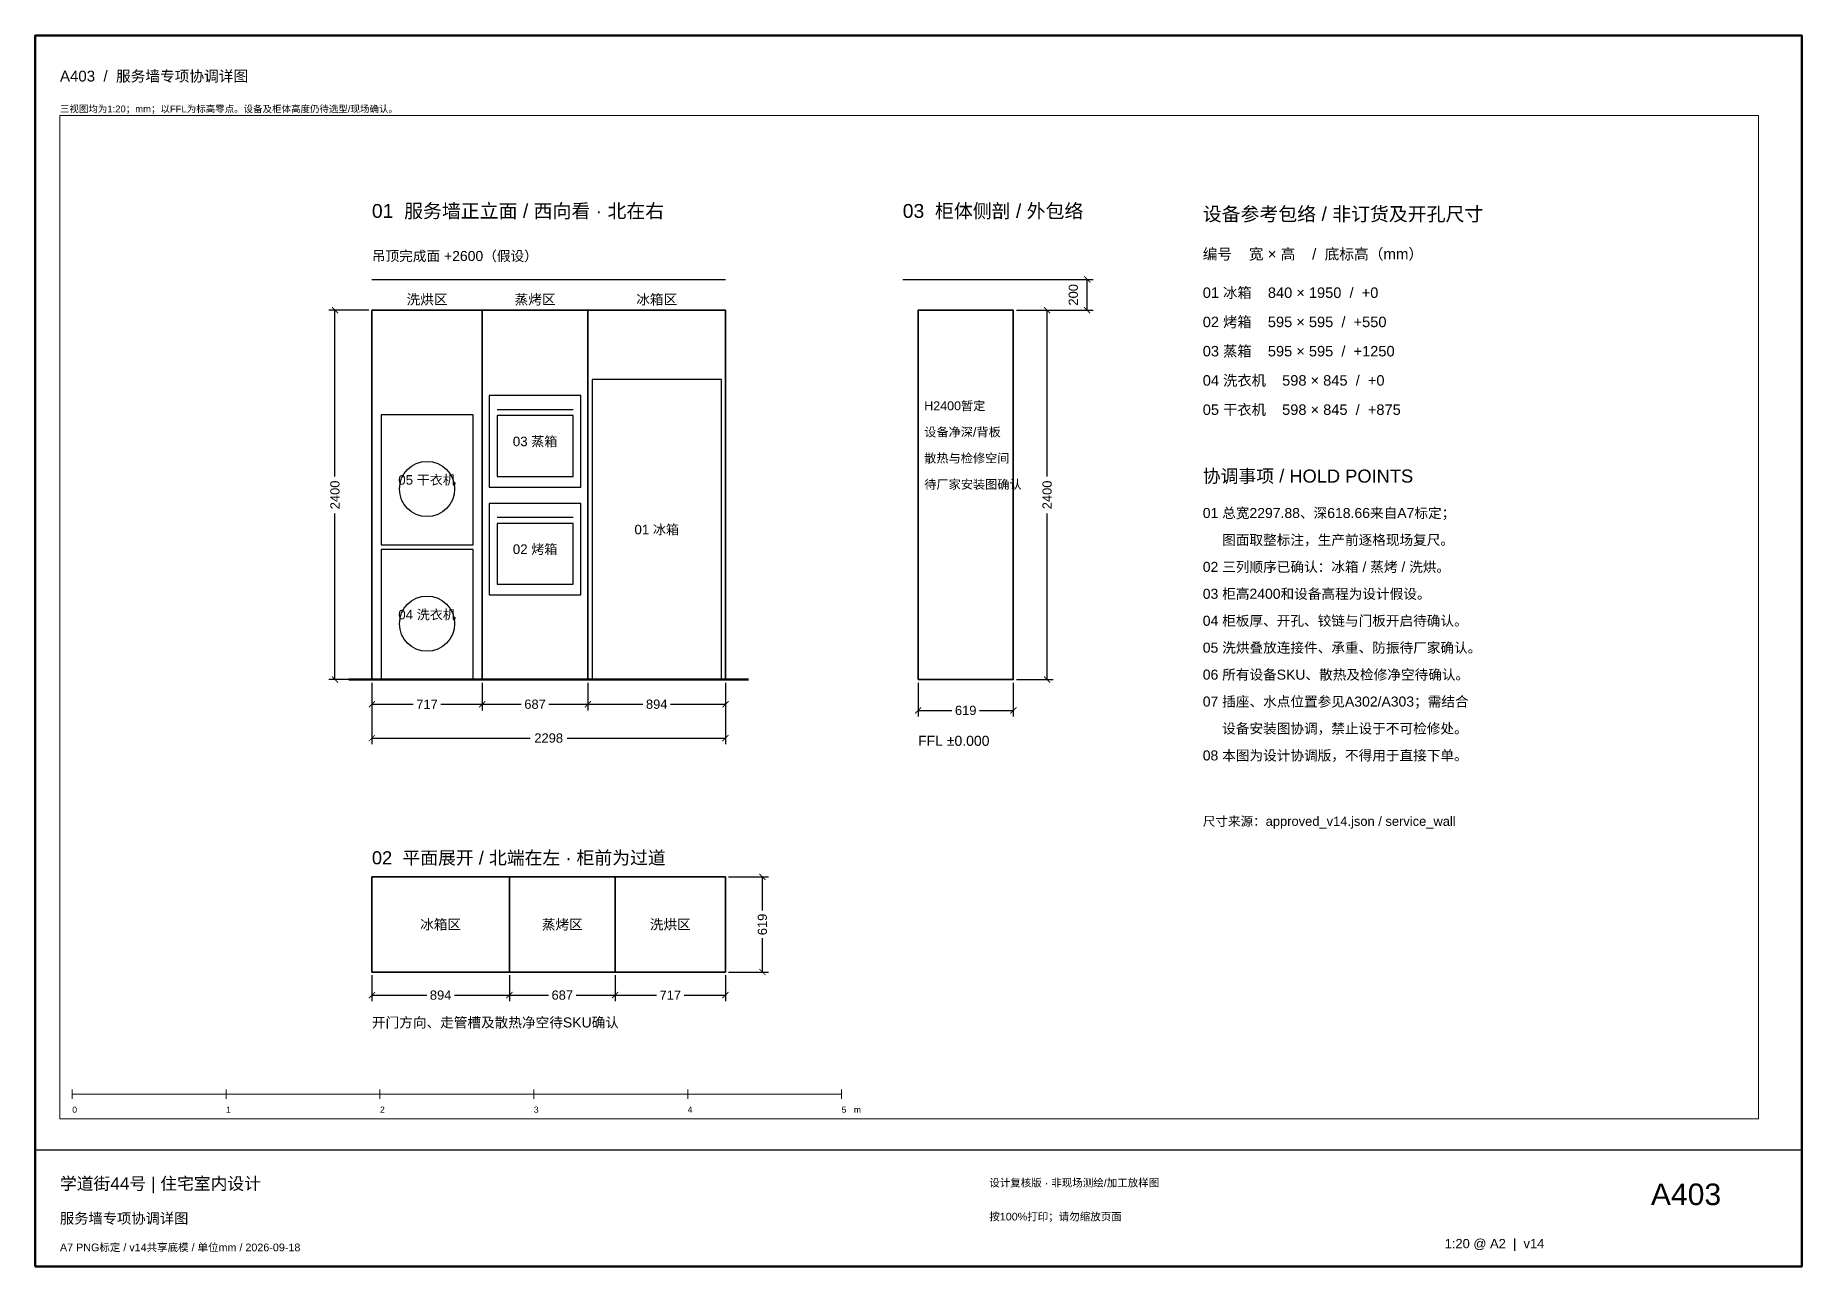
# Paper-space layout 'A403' of a CAD drawing. Header units: millimetres. Extents: x 10 to 584, y 10 to 410.
# The model-space entities are those that its viewports show. They can reach past a viewport. Long polylines and large blocks are cut down to what shows.
import ezdxf
from ezdxf.enums import TextEntityAlignment as Align

# ---------------------------------------------------------------- set-up
doc = ezdxf.new("R2010")
doc.units = ezdxf.units.MM
doc.linetypes.add('DASHED', pattern=[150, 100, -50])
for name, color, linetype, lineweight in [('A-CEIL', 7, 'Continuous', 25), ('A-DIMS', 7, 'Continuous', 18), ('A-FIXT', 7, 'Continuous', 25), ('A-FRAME', 7, 'Continuous', 25), ('A-FURN', 7, 'Continuous', 25), ('A-TEXT', 7, 'Continuous', 18), ('A-VPORT', 7, 'Continuous', 25), ('A-WALL', 7, 'Continuous', 50)]:
    doc.layers.add(name, color=color, linetype=linetype, lineweight=lineweight)
doc.styles.add('CN', font='Arial Unicode.ttf')
doc.dimstyles.new('ARCH', dxfattribs={"dimtxt": 200, "dimasz": 140, "dimexe": 120, "dimexo": 60, "dimgap": 60, "dimtad": 1, "dimdec": 0, "dimtxsty": 'CN', "dimblk": 'ARCHTICK', "dimcen": 2.5, "dimazin": 3, "dimtfac": 1, "dimtmove": 0, "dimatfit": 3})

# ---------------------------------------------------------------- blocks, each defined once
blk = doc.blocks.new('_ARCHTICK')
at = {"color": 0, "linetype": 'BYBLOCK', "const_width": 0.15}
blk.add_lwpolyline([(-0.5, -0.5), (0.5, 0.5)], dxfattribs=at)
blk = doc.blocks.new('*D1')
for p, q in [((0, -20), (0, -200)), ((716.86, -20), (716.86, -200)), ((0, -160), (268.43, -160)), ((448.43, -160), (716.86, -160))]:
    blk.add_line(p, q)
at = {"layer": 'Defpoints'}
for p in [(0, 0), (716.86, 0), (0, -160)]:
    blk.add_point(p, dxfattribs=at)
at = {"layer": 'A-DIMS', "xscale": 40, "yscale": 40, "rotation": 180}
blk.add_blockref('_ARCHTICK', (0, -160), dxfattribs=at)
at = {"layer": 'A-DIMS', "xscale": 40, "yscale": 40}
blk.add_blockref('_ARCHTICK', (716.86, -160), dxfattribs=at)
at = {"layer": 'A-DIMS', "insert": (358.43, -160), "char_height": 60, "attachment_point": 5, "style": 'CN'}
blk.add_mtext('717', dxfattribs=at)
blk = doc.blocks.new('*D2')
for p, q in [((716.86, -20), (716.86, -200)), ((1404.26, -20), (1404.26, -200)), ((716.86, -160), (970.56, -160)), ((1150.56, -160), (1404.26, -160))]:
    blk.add_line(p, q)
at = {"layer": 'Defpoints'}
for p in [(716.86, 0), (1404.26, 0), (716.86, -160)]:
    blk.add_point(p, dxfattribs=at)
at = {"layer": 'A-DIMS', "xscale": 40, "yscale": 40, "rotation": 180}
blk.add_blockref('_ARCHTICK', (716.86, -160), dxfattribs=at)
at = {"layer": 'A-DIMS', "xscale": 40, "yscale": 40}
blk.add_blockref('_ARCHTICK', (1404.26, -160), dxfattribs=at)
at = {"layer": 'A-DIMS', "insert": (1060.56, -160), "char_height": 60, "attachment_point": 5, "style": 'CN'}
blk.add_mtext('687', dxfattribs=at)
blk = doc.blocks.new('*D3')
for p, q in [((1404.26, -20), (1404.26, -200)), ((2297.88, -20), (2297.88, -200)), ((1404.26, -160), (1761.07, -160)), ((1941.07, -160), (2297.88, -160))]:
    blk.add_line(p, q)
at = {"layer": 'Defpoints'}
for p in [(1404.26, 0), (2297.88, 0), (1404.26, -160)]:
    blk.add_point(p, dxfattribs=at)
at = {"layer": 'A-DIMS', "xscale": 40, "yscale": 40, "rotation": 180}
blk.add_blockref('_ARCHTICK', (1404.26, -160), dxfattribs=at)
at = {"layer": 'A-DIMS', "xscale": 40, "yscale": 40}
blk.add_blockref('_ARCHTICK', (2297.88, -160), dxfattribs=at)
at = {"layer": 'A-DIMS', "insert": (1851.07, -160), "char_height": 60, "attachment_point": 5, "style": 'CN'}
blk.add_mtext('894', dxfattribs=at)
blk = doc.blocks.new('*D4')
for p, q in [((0, -20), (0, -420)), ((2297.88, -20), (2297.88, -420)), ((0, -380), (1028.94, -380)), ((1268.94, -380), (2297.88, -380))]:
    blk.add_line(p, q)
at = {"layer": 'Defpoints'}
for p in [(0, 0), (2297.88, 0), (0, -380)]:
    blk.add_point(p, dxfattribs=at)
at = {"layer": 'A-DIMS', "xscale": 40, "yscale": 40, "rotation": 180}
blk.add_blockref('_ARCHTICK', (0, -380), dxfattribs=at)
at = {"layer": 'A-DIMS', "xscale": 40, "yscale": 40}
blk.add_blockref('_ARCHTICK', (2297.88, -380), dxfattribs=at)
at = {"layer": 'A-DIMS', "insert": (1148.94, -380), "char_height": 60, "attachment_point": 5, "style": 'CN'}
blk.add_mtext('2298', dxfattribs=at)
blk = doc.blocks.new('*D5')
for p, q in [((-20, 2400), (-280, 2400)), ((-240, 1320), (-240, 2400)), ((-240, 0), (-240, 1080)), ((-20, 0), (-280, 0))]:
    blk.add_line(p, q)
at = {"layer": 'Defpoints'}
for p in [(0, 2400), (-240, 0), (0, 0)]:
    blk.add_point(p, dxfattribs=at)
at = {"layer": 'A-DIMS', "xscale": 40, "yscale": 40}
for p, rotation in [((-240, 2400), 90), ((-240, 0), 270)]:
    blk.add_blockref('_ARCHTICK', p, dxfattribs=dict(at, rotation=rotation))
at = {"layer": 'A-DIMS', "insert": (-240, 1200), "char_height": 60, "attachment_point": 5, "rotation": 90, "style": 'CN'}
blk.add_mtext('2400', dxfattribs=at)
blk = doc.blocks.new('*D6')
for p, q in [((0, -1920), (0, -2090)), ((893.62, -1920), (893.62, -2090)), ((0, -2050), (356.81, -2050)), ((536.81, -2050), (893.62, -2050))]:
    blk.add_line(p, q)
at = {"layer": 'Defpoints'}
for p in [(0, -1900), (893.62, -1900), (0, -2050)]:
    blk.add_point(p, dxfattribs=at)
at = {"layer": 'A-DIMS', "xscale": 40, "yscale": 40, "rotation": 180}
blk.add_blockref('_ARCHTICK', (0, -2050), dxfattribs=at)
at = {"layer": 'A-DIMS', "xscale": 40, "yscale": 40}
blk.add_blockref('_ARCHTICK', (893.62, -2050), dxfattribs=at)
at = {"layer": 'A-DIMS', "insert": (446.81, -2050), "char_height": 60, "attachment_point": 5, "style": 'CN'}
blk.add_mtext('894', dxfattribs=at)
blk = doc.blocks.new('*D7')
for p, q in [((893.62, -1920), (893.62, -2090)), ((1581.02, -1920), (1581.02, -2090)), ((893.62, -2050), (1147.32, -2050)), ((1327.32, -2050), (1581.02, -2050))]:
    blk.add_line(p, q)
at = {"layer": 'Defpoints'}
for p in [(893.62, -1900), (1581.02, -1900), (893.62, -2050)]:
    blk.add_point(p, dxfattribs=at)
at = {"layer": 'A-DIMS', "xscale": 40, "yscale": 40, "rotation": 180}
blk.add_blockref('_ARCHTICK', (893.62, -2050), dxfattribs=at)
at = {"layer": 'A-DIMS', "xscale": 40, "yscale": 40}
blk.add_blockref('_ARCHTICK', (1581.02, -2050), dxfattribs=at)
at = {"layer": 'A-DIMS', "insert": (1237.32, -2050), "char_height": 60, "attachment_point": 5, "style": 'CN'}
blk.add_mtext('687', dxfattribs=at)
blk = doc.blocks.new('*D8')
for p, q in [((1581.02, -1920), (1581.02, -2090)), ((2297.88, -1920), (2297.88, -2090)), ((1581.02, -2050), (1849.45, -2050)), ((2029.45, -2050), (2297.88, -2050))]:
    blk.add_line(p, q)
at = {"layer": 'Defpoints'}
for p in [(1581.02, -1900), (2297.88, -1900), (1581.02, -2050)]:
    blk.add_point(p, dxfattribs=at)
at = {"layer": 'A-DIMS', "xscale": 40, "yscale": 40, "rotation": 180}
blk.add_blockref('_ARCHTICK', (1581.02, -2050), dxfattribs=at)
at = {"layer": 'A-DIMS', "xscale": 40, "yscale": 40}
blk.add_blockref('_ARCHTICK', (2297.88, -2050), dxfattribs=at)
at = {"layer": 'A-DIMS', "insert": (1939.45, -2050), "char_height": 60, "attachment_point": 5, "style": 'CN'}
blk.add_mtext('717', dxfattribs=at)
blk = doc.blocks.new('*D9')
for p, q in [((2317.88, -1281.34), (2577.88, -1281.34)), ((2537.88, -1500.67), (2537.88, -1281.34)), ((2537.88, -1900), (2537.88, -1680.67)), ((2317.88, -1900), (2577.88, -1900))]:
    blk.add_line(p, q)
at = {"layer": 'Defpoints'}
for p in [(2297.88, -1281.34), (2297.88, -1900), (2537.88, -1900)]:
    blk.add_point(p, dxfattribs=at)
at = {"layer": 'A-DIMS', "xscale": 40, "yscale": 40}
for p, rotation in [((2537.88, -1281.34), 90), ((2537.88, -1900), 270)]:
    blk.add_blockref('_ARCHTICK', p, dxfattribs=dict(at, rotation=rotation))
at = {"layer": 'A-DIMS', "insert": (2537.88, -1590.67), "char_height": 60, "attachment_point": 5, "rotation": 90, "style": 'CN'}
blk.add_mtext('619', dxfattribs=at)
blk = doc.blocks.new('*D10')
for p, q in [((3550, -20), (3550, -240)), ((4168.66, -20), (4168.66, -240)), ((3550, -200), (3769.33, -200)), ((3949.33, -200), (4168.66, -200))]:
    blk.add_line(p, q)
at = {"layer": 'Defpoints'}
for p in [(3550, 0), (4168.66, 0), (3550, -200)]:
    blk.add_point(p, dxfattribs=at)
at = {"layer": 'A-DIMS', "xscale": 40, "yscale": 40, "rotation": 180}
blk.add_blockref('_ARCHTICK', (3550, -200), dxfattribs=at)
at = {"layer": 'A-DIMS', "xscale": 40, "yscale": 40}
blk.add_blockref('_ARCHTICK', (4168.66, -200), dxfattribs=at)
at = {"layer": 'A-DIMS', "insert": (3859.33, -200), "char_height": 60, "attachment_point": 5, "style": 'CN'}
blk.add_mtext('619', dxfattribs=at)
blk = doc.blocks.new('*D11')
for p, q in [((4188.66, 2400), (4428.66, 2400)), ((4388.66, 1320), (4388.66, 2400)), ((4388.66, 0), (4388.66, 1080)), ((4188.66, 0), (4428.66, 0))]:
    blk.add_line(p, q)
at = {"layer": 'Defpoints'}
for p in [(4168.66, 2400), (4168.66, 0), (4388.66, 0)]:
    blk.add_point(p, dxfattribs=at)
at = {"layer": 'A-DIMS', "xscale": 40, "yscale": 40}
for p, rotation in [((4388.66, 2400), 90), ((4388.66, 0), 270)]:
    blk.add_blockref('_ARCHTICK', p, dxfattribs=dict(at, rotation=rotation))
at = {"layer": 'A-DIMS', "insert": (4388.66, 1200), "char_height": 60, "attachment_point": 5, "rotation": 90, "style": 'CN'}
blk.add_mtext('2400', dxfattribs=at)
blk = doc.blocks.new('*D12')
for p, q in [((4188.66, 2600), (4688.66, 2600)), ((4648.66, 2400), (4648.66, 2600)), ((4188.66, 2400), (4688.66, 2400))]:
    blk.add_line(p, q)
at = {"layer": 'Defpoints'}
for p in [(4168.66, 2600), (4168.66, 2400), (4648.66, 2400)]:
    blk.add_point(p, dxfattribs=at)
at = {"layer": 'A-DIMS', "xscale": 40, "yscale": 40}
for p, rotation in [((4648.66, 2600), 90), ((4648.66, 2400), 270)]:
    blk.add_blockref('_ARCHTICK', p, dxfattribs=dict(at, rotation=rotation))
at = {"layer": 'A-DIMS', "insert": (4558.66, 2500), "char_height": 60, "attachment_point": 5, "rotation": 90, "style": 'CN'}
blk.add_mtext('200', dxfattribs=at)

msp = doc.modelspace()

# ---------------------------------------------------------------- linework, layer by layer
at = {"layer": 'A-CEIL', "linetype": 'DASHED'}
for p, q in [((0, 2600), (2297.88, 2600)), ((3450, 2600), (4268.66, 2600))]:
    msp.add_line(p, q, dxfattribs=at)
at = {"layer": 'A-FIXT'}
for p, q in [((813.06, 1755), (1308.06, 1755)), ((813.06, 1055), (1308.06, 1055))]:
    msp.add_line(p, q, dxfattribs=at)
at = {"layer": 'A-FIXT', "lineweight": 25}
for points in [[(763.06, 1250), (1358.06, 1250), (1358.06, 1845), (763.06, 1845)], [(1431.07, 0), (2271.07, 0), (2271.07, 1950), (1431.07, 1950)], [(59.43, 875), (657.43, 875), (657.43, 1720), (59.43, 1720)], [(813.06, 1320), (1308.06, 1320), (1308.06, 1715), (813.06, 1715)], [(763.06, 550), (1358.06, 550), (1358.06, 1145), (763.06, 1145)], [(813.06, 620), (1308.06, 620), (1308.06, 1015), (813.06, 1015)], [(59.43, 0), (657.43, 0), (657.43, 845), (59.43, 845)]]:
    msp.add_lwpolyline(points, close=True, dxfattribs=at)
at = {"layer": 'A-FIXT'}
for centre in [(358.43, 1238.35), (358.43, 363.35)]:
    msp.add_circle(centre, 179.4, dxfattribs=at)
at = {"layer": 'A-FURN', "lineweight": 35}
for points in [[(0, 0), (716.86, 0), (716.86, 2400), (0, 2400)], [(716.86, 0), (1404.26, 0), (1404.26, 2400), (716.86, 2400)], [(1404.26, 0), (2297.88, 0), (2297.88, 2400), (1404.26, 2400)], [(3550, 0), (4168.66, 0), (4168.66, 2400), (3550, 2400)], [(0, -1900), (893.62, -1900), (893.62, -1281.34), (0, -1281.34)], [(893.62, -1900), (1581.02, -1900), (1581.02, -1281.34), (893.62, -1281.34)], [(1581.02, -1900), (2297.88, -1900), (2297.88, -1281.34), (1581.02, -1281.34)]]:
    msp.add_lwpolyline(points, close=True, dxfattribs=at)
at = {"layer": 'A-WALL', "lineweight": 50}
msp.add_line((-150, 0), (2447.88, 0), dxfattribs=at)

# ---------------------------------------------------------------- texts
at = {"layer": 'A-TEXT', "true_color": 0x121212, "style": 'CN'}
for s, height, p in [('01  服务墙正立面 / 西向看 · 北在右', 90, (0, 3000)), ('03  柜体侧剖 / 外包络', 90, (3450, 3000)), ('设备参考包络 / 非订货及开孔尺寸', 90, (5400, 2980)), ('吊顶完成面 +2600（假设）', 65, (0, 2720)), ('编号    宽 × 高    /  底标高（mm）', 70, (5400, 2730)), ('01 冰箱    840 × 1950  /  +0', 68, (5400, 2480)), ('02 烤箱    595 × 595  /  +550', 68, (5400, 2290)), ('03 蒸箱    595 × 595  /  +1250', 68, (5400, 2100)), ('04 洗衣机    598 × 845  /  +0', 68, (5400, 1910)), ('H2400暂定', 58, (3590, 1750)), ('05 干衣机    598 × 845  /  +875', 68, (5400, 1720)), ('设备净深/背板', 58, (3590, 1580)), ('散热与检修空间', 58, (3590, 1410)), ('待厂家安装图确认', 58, (3590, 1240)), ('协调事项 / HOLD POINTS', 85, (5400, 1280)), ('01 总宽2297.88、深618.66来自A7标定；', 65, (5400, 1050)), ('     图面取整标注，生产前逐格现场复尺。', 65, (5400, 875)), ('02 三列顺序已确认：冰箱 / 蒸烤 / 洗烘。', 65, (5400, 700)), ('03 柜高2400和设备高程为设计假设。', 65, (5400, 525)), ('04 柜板厚、开孔、铰链与门板开启待确认。', 65, (5400, 350)), ('05 洗烘叠放连接件、承重、防振待厂家确认。', 65, (5400, 175)), ('06 所有设备SKU、散热及检修净空待确认。', 65, (5400, 0)), ('07 插座、水点位置参见A302/A303；需结合', 65, (5400, -175)), ('     设备安装图协调，禁止设于不可检修处。', 65, (5400, -350)), ('FFL ±0.000', 65, (3550, -430)), ('08 本图为设计协调版，不得用于直接下单。', 65, (5400, -525)), ('尺寸来源：approved_v14.json / service_wall', 60, (5400, -950)), ('02  平面展开 / 北端在左 · 柜前为过道', 85, (0, -1200)), ('开门方向、走管槽及散热净空待SKU确认', 65, (0, -2260))]:
    msp.add_text(s, height=height, dxfattribs=at).set_placement(p)
for s, height, p in [('洗烘区', 65, (358.43, 2470)), ('蒸烤区', 65, (1060.56, 2470)), ('冰箱区', 65, (1851.07, 2470)), ('03 蒸箱', 62, (1060.56, 1547.5)), ('05 干衣机', 62, (358.43, 1297.5)), ('01 冰箱', 62, (1851.07, 975)), ('02 烤箱', 62, (1060.56, 847.5)), ('04 洗衣机', 62, (358.43, 422.5)), ('冰箱区', 65, (446.81, -1590.67)), ('蒸烤区', 65, (1237.32, -1590.67)), ('洗烘区', 65, (1939.45, -1590.67))]:
    msp.add_text(s, height=height, dxfattribs=at).set_placement(p, align=Align.MIDDLE_CENTER)

# ---------------------------------------------------------------- dimensions: what is measured, and where the dimension line sits
at = {"layer": 'A-DIMS'}
for base, p1, p2, picture, middle in [((4648.66, 2400), (4168.66, 2400), (4168.66, 2600), '*D12', (4558.66, 2500)), ((-240, 0), (0, 0), (0, 2400), '*D5', (-240, 1200)), ((4388.66, 0), (4168.66, 0), (4168.66, 2400), '*D11', (4388.66, 1200)), ((2537.88, -1900), (2297.88, -1900), (2297.88, -1281.34), '*D9', (2537.88, -1590.67))]:
    dim = msp.add_linear_dim(base=base, p1=p1, p2=p2, angle=90, dimstyle='ARCH', override={"dimtxt": 60, "dimasz": 40, "dimexe": 40, "dimexo": 20, "dimgap": 20}, dxfattribs=at)
    dim.commit()
    dim.dimension.update_dxf_attribs({"geometry": picture, "text_midpoint": middle})
for base, p1, p2, picture, middle in [((0, -160), (0, 0), (716.86, 0), '*D1', (358.43, -160)), ((0, -380), (0, 0), (2297.88, 0), '*D4', (1148.94, -380)), ((716.86, -160), (716.86, 0), (1404.26, 0), '*D2', (1060.56, -160)), ((1404.26, -160), (1404.26, 0), (2297.88, 0), '*D3', (1851.07, -160)), ((3550, -200), (3550, 0), (4168.66, 0), '*D10', (3859.33, -200)), ((0, -2050), (0, -1900), (893.62, -1900), '*D6', (446.81, -2050)), ((893.62, -2050), (893.62, -1900), (1581.02, -1900), '*D7', (1237.32, -2050)), ((1581.02, -2050), (1581.02, -1900), (2297.88, -1900), '*D8', (1939.45, -2050))]:
    dim = msp.add_linear_dim(base=base, p1=p1, p2=p2, dimstyle='ARCH', override={"dimtxt": 60, "dimasz": 40, "dimexe": 40, "dimexo": 20, "dimgap": 20}, dxfattribs=at)
    dim.commit()
    dim.dimension.update_dxf_attribs({"geometry": picture, "text_midpoint": middle})

psp = doc.layouts.new('A403')

# ---------------------------------------------------------------- linework, layer by layer
at = {"layer": 'A-DIMS'}
for p, q in [((22, 64.5), (22, 67.5)), ((22, 66), (272, 66)), ((72, 64.5), (72, 67.5)), ((122, 64.5), (122, 67.5)), ((172, 64.5), (172, 67.5)), ((222, 64.5), (222, 67.5)), ((272, 64.5), (272, 67.5))]:
    psp.add_line(p, q, dxfattribs=at)
at = {"layer": 'A-FRAME'}
psp.add_line((10, 48), (584, 48), dxfattribs=at)
at = {"layer": 'A-FRAME', "lineweight": 50}
psp.add_lwpolyline([(10, 10), (584, 10), (584, 410), (10, 410)], close=True, dxfattribs=at)

# ---------------------------------------------------------------- texts
at = {"layer": 'A-TEXT', "true_color": 0x121212, "style": 'CN'}
for s, height, p in [('A403  /  服务墙专项协调详图', 3.5, (18, 395)), ('三视图均为1:20；mm；以FFL为标高零点。设备及柜体高度仍待选型/现场确认。', 2.2, (18, 385)), ('0', 2, (22, 60)), ('1', 2, (72, 60)), ('2', 2, (122, 60)), ('3', 2, (172, 60)), ('4', 2, (222, 60)), ('5', 2, (272, 60)), ('m', 2, (276, 60)), ('学道街44号 | 住宅室内设计', 4, (18, 35)), ('设计复核版 · 非现场测绘/加工放样图', 2.5, (320, 36)), ('A403', 7, (535, 30)), ('服务墙专项协调详图', 3.4, (18, 24)), ('按100%打印；请勿缩放页面', 2.5, (320, 25)), ('A7 PNG标定 / v14共享底模 / 单位mm / 2026-09-18', 2.5, (18, 15)), ('1:20 @ A2  |  v14', 3, (468, 16))]:
    psp.add_text(s, height=height, dxfattribs=at).set_placement(p)

# ---------------------------------------------------------------- viewports
at = {"layer": 'A-VPORT'}
psp.add_viewport(center=(294, 221), size=(552, 326), view_center_point=(3492.51, 405.95), view_height=6520, dxfattribs=at)

doc.saveas('drawing.dxf')
